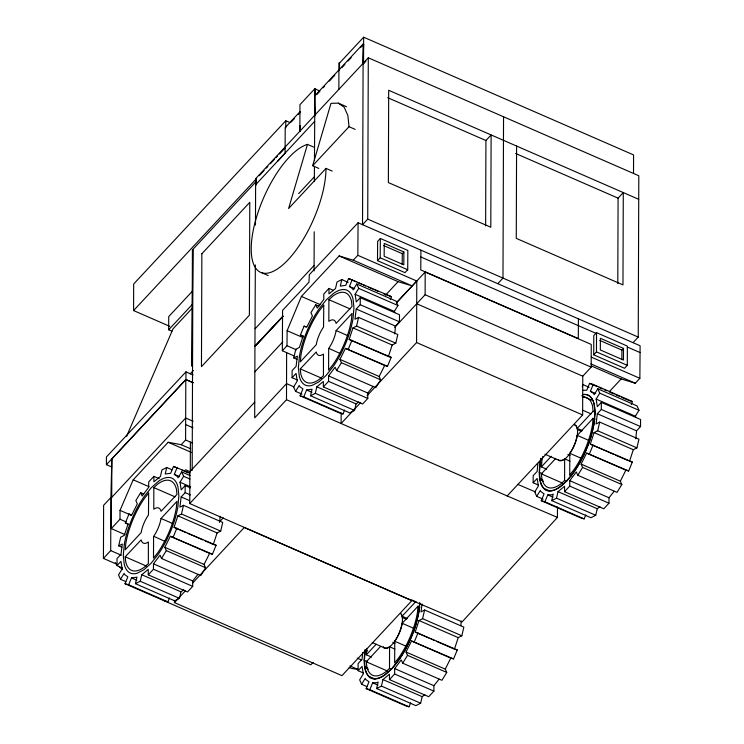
<?xml version="1.0" encoding="UTF-8"?>
<svg xmlns="http://www.w3.org/2000/svg" width="744" height="744" viewBox="0 0 744 744"><rect width="100%" height="100%" fill="white"/><g stroke="black" fill="none" stroke-linecap="round" stroke-linejoin="round"><path stroke-width="1.12" d="M117.161 564.398L103.435 558.409L103.621 505.306L110.893 497.504L111.86 458.909L185.805 379.542L193.245 382.788M111.721 466.981L106.411 464.656L106.439 456.937L185.972 371.861L193.049 374.957M103.435 558.409L110.707 550.606L110.893 497.504M124.964 534.583L111.275 528.603L111.377 497.745L185.665 418.016L193.115 421.262M111.721 497.448L111.86 458.909M122.304 567.932L116.994 565.617L117.022 558.549L121.021 554.252L122.286 544.022L118.687 545.864L121.867 547.249M111.275 528.603L119.998 519.238L120.026 510.365L133.195 479.806L168.163 442.271L181.22 444.698L190.697 448.827M169.716 326.318L133.576 310.564L133.669 284.022L285.78 120.761L290.03 122.611M198.053 574.256L192.715 580.943L192.696 586.365L187.497 591.945L148.261 574.833L148.279 569.383L141.751 574.721L140.235 581.25L135.445 583.696L174.682 600.808L179.471 598.362L180.987 591.833L183.796 589.825M148.261 574.833L153.459 569.253L153.478 563.831L160.034 555.164L161.513 558.474L200.75 575.586L205.558 567.719L204.079 564.408L164.843 547.305L170.357 536.294L212.412 554.215L216.104 545.268L174.068 527.347L177.872 515.834L181.471 513.992L183.489 505.325L222.716 522.428L220.708 531.104L217.099 532.937L213.296 544.459L216.104 545.268M153.571 536.424L153.497 558.084L157.747 552.764A48.853 19.065 -66.4 0 0 176.365 507.659L176.933 501.382L161.011 518.549A19.186 7.487 -66.4 0 1 153.701 536.266L165.242 541.511M153.813 487.59L153.794 509.203A19.186 7.487 -66.4 0 1 161.039 511.305L176.97 494.369L176.43 489.199A48.853 19.065 -66.4 0 0 157.988 483.86L153.813 487.59L175.026 496.843M159.207 478.662L153.906 476.355L153.887 481.796L160.425 476.458L161.932 469.938L166.721 467.492L172.022 469.808M171.883 331.182L168.683 329.787L168.73 316.6L192.175 291.443M254.746 402.095L189.86 471.743L189.748 503.567L411.888 600.603L341.952 675.654L174.431 602.603L174.44 600.287M183.489 505.325L179.881 507.157L181.145 496.927L185.144 492.64L185.172 485.562L190.473 487.878M181.22 444.698L185.591 440.002L185.805 379.542M106.411 464.656L185.944 379.589L185.972 371.861M190.399 442.103L190.297 471.836L185.488 469.734M192.185 470.366L192.956 249.314L256.262 181.369M192.501 583.203L244.358 527.384M283.018 316.079L254.941 346.211L254.69 417.858L286.561 383.644L293.917 386.852M254.941 346.211L255.332 264.929M255.471 225.079L255.638 178.7L368.289 57.79L638.798 175.761L638.24 337.079L633.042 342.659M255.638 178.7L256.206 178.951L256.178 184.996L255.611 184.754L314.591 121.458M293.964 355.892L282.329 350.731L282.571 310.35L308.993 282.19L309.346 274.694L358.078 222.754L640.11 345.746L639.868 378.305L635.255 383.225L621.175 378.938L591.61 366.048M285.761 127.856L285.78 120.761M189.748 503.567L286.505 399.705L286.617 352.684M297.386 380.007L292.085 377.701L292.113 370.624L296.112 366.336L297.377 356.106L293.768 357.948L296.949 359.333M300.437 131.483L299.869 131.232L299.962 104.69L314.814 88.741L319.52 90.963M314.07 270.918L314.201 231.803M314.377 181.248L314.433 166.386M314.452 160.63L314.796 108.14M314.656 113.59L314.712 95.976M314.814 88.741L315.177 115.655L314.61 115.404L314.796 109.759M315.251 95.195L315.27 89.113L315.121 95.139M373.144 386.341L367.796 393.018L367.778 398.44L362.588 404.02L323.352 386.908L323.37 381.467L316.832 386.806L315.326 393.325L310.527 395.771L349.764 412.883L354.553 410.437L356.069 403.918L358.878 401.909M323.352 386.908L328.55 381.337L328.569 375.915L335.126 367.238L336.604 370.549L375.832 387.661L380.649 379.803L379.17 376.492L339.934 359.38L345.449 348.378L387.494 366.299L391.186 357.353L349.15 339.431L352.954 327.909L356.562 326.067L358.571 317.4L397.808 334.512L395.799 343.179L392.19 345.021L388.387 356.543L391.186 357.353M328.662 348.499L328.588 370.168L332.828 364.848A48.853 19.065 -66.4 0 0 351.447 319.743L352.014 313.466L336.102 330.634A19.186 7.487 -66.4 0 1 328.783 348.341L340.324 353.586M328.904 299.674L328.829 321.334A19.186 7.487 -66.4 0 1 336.121 323.38L352.052 306.454L351.512 301.274A48.853 19.065 -66.4 0 0 333.07 295.935L328.904 299.674L350.108 308.918M333.238 290.281L328.988 288.43L328.969 293.88L335.507 288.542L337.023 282.013L341.812 279.567L348.173 282.348M338.855 89.392L338.939 62.849L339.506 63.091L339.487 70.187M341.161 413.199L341.124 423.522L360.775 402.439M363.37 672.995L358.069 670.679L358.097 663.601L362.077 659.333L362.7 652.46M358.571 317.4L354.972 319.241L356.237 309.011L360.236 304.724L360.254 297.647L399.491 314.759L399.463 321.827L395.464 326.123L394.757 333.963M363.026 63.445L363.091 43.998L363.658 44.249L363.026 63.445L363.593 63.696M363.546 63.742L363.639 37.2L633.581 154.919L633.516 173.389M365.89 61.231L363.658 63.621L363.091 63.37L362.533 224.697L367.722 219.117L368.289 57.79M439.127 679.151L433.91 685.689L433.892 691.13L428.693 696.71L389.456 679.598L389.475 674.176L382.928 679.57L381.421 686.089L376.631 688.535L415.859 705.647L420.648 703.201L422.164 696.672L424.898 694.691M380.686 646.341L366.281 661.788L366.811 666.884A48.853 19.065 -66.4 0 0 385.252 672.223L389.493 668.428L389.568 646.769L394.878 649.075M389.456 679.598L394.655 674.018L394.673 668.577L401.221 659.872L402.699 663.183L441.936 680.295L446.744 672.437L445.265 669.126L406.029 652.014L411.534 640.984L453.57 658.905L457.262 649.958L415.208 632.037L418.993 620.524L422.592 618.683L424.601 610.015L463.838 627.127L461.829 635.794L458.22 637.636L454.445 649.149L436.421 641.291M418.016 606.183L402.086 623.444A19.186 7.487 -66.4 0 1 394.776 641.161L394.636 662.895L398.821 657.668A48.853 19.065 -66.4 0 0 417.431 612.554L418.016 606.183L420.137 607.104M367.062 395.687L416.575 342.538L416.789 281.027L357.836 255.313L358.078 222.754M394.701 327.379L425.112 294.736L425.196 272.006L591.257 344.426L591.173 367.155L582.766 376.176L582.636 414.957L507.185 495.941L286.505 399.705M485.627 225.906L485.925 140.523L491.114 134.943L490.798 227.245L388.368 182.578L388.684 90.275L638.724 199.308M503.549 116.78L502.981 278.098L497.783 283.678M516.587 146.057L516.271 238.359L622.961 284.887L623.286 192.584L618.087 198.155L617.79 283.538M538.461 485.069L533.16 482.763L533.178 475.686L537.168 471.408L537.893 463.391M411.888 600.436L462.136 621.891L557.433 517.396L557.47 507.073M614.209 491.235L608.992 497.764L608.973 503.214L603.775 508.784L564.547 491.682L564.566 486.26L558.019 491.644L556.503 498.173L551.713 500.61L590.95 517.722L595.739 515.276L597.255 508.756L599.99 506.776M555.768 458.416L541.372 473.872L541.902 478.969A48.853 19.065 -66.4 0 0 560.344 484.307L564.584 480.512L564.659 458.843L569.96 461.159M564.547 491.682L569.737 486.102L569.755 480.661L576.302 471.956L577.781 475.267L617.018 492.379L621.826 484.521L620.347 481.21L581.12 464.098L586.616 453.068L628.652 470.989L632.344 462.043L590.299 444.122L594.075 432.608L597.683 430.767L599.692 422.099L638.929 439.211L636.911 447.879L633.311 449.72L629.536 461.224L632.344 462.043M571.848 475.9L569.727 474.979L569.802 453.31A19.186 7.487 -66.4 0 0 577.167 435.528L593.098 418.258L595.219 419.188M593.721 354.823L593.796 335.6L596.539 332.652L627.369 346.099L627.304 365.332L624.56 368.271L593.721 354.823L596.465 351.884L596.539 332.652M599.692 422.099L596.084 423.941L597.32 413.729L601.31 409.451L601.329 402.383L640.565 419.486L640.538 426.563L636.557 430.841L635.832 438.858M621.891 359.622L621.928 350.089L623.5 348.397L600.38 338.306L600.334 349.959L623.463 360.04L623.5 348.397M282.329 350.731L287.007 345.737L287.119 330.689L301.413 296.438L339.143 255.945L353.242 260.205L357.836 255.313M377.496 260.66L377.636 241.354L380.351 238.471L407.842 250.458L407.703 269.765L404.987 272.657L377.496 260.66L380.203 257.777L380.351 238.471M402.197 264.408L402.281 253.685L403.89 251.965L384.248 243.4L384.155 256.271L403.797 264.836L403.89 251.965M420.918 250.161L420.769 269.914L578.293 338.604L578.432 318.851M299.869 131.232L300.055 125.587M219.666 521.879L220.178 516.28M365.351 649.512L364.365 660.319L365.276 669.089A51.81 20.218 -66.4 0 0 384.834 674.752L392.023 668.317L399.221 659.314A51.81 20.218 -66.4 0 0 416.156 623.574L418.965 611.466L419.765 602.714M371.6 657.11L366.299 654.794L366.876 648.424M422.025 603.942L421.002 611.856L424.601 610.015M460.843 625.63L461.261 621.045M546.691 469.194L541.39 466.879L541.967 460.499A48.853 19.065 -66.4 0 1 542.739 456.463M593.098 418.258L592.522 424.638A48.853 19.065 -66.4 0 1 573.903 469.743L569.727 474.979M419.718 603.086L418.909 611.81A51.922 20.255 -66.4 0 1 384.629 675.124A51.922 20.255 -66.4 0 1 365.23 649.596M118.687 545.864L120.695 537.196L124.304 535.355L128.108 523.832L125.299 523.023L128.991 514.076L131.809 514.894L137.324 503.883L135.845 500.573L140.653 492.714L143.834 494.1M135.445 583.696L136.961 577.167L131.493 577.911L128.666 584.765L125.001 583.715L127.847 576.823L124.667 574.582L124.118 573.364L120.5 579.278L125.801 581.594M166.721 467.492L165.215 474.012L170.674 473.277L173.51 466.414L189.887 473.026M293.768 357.948L295.777 349.271L299.386 347.439L303.189 335.916L300.39 335.107L304.082 326.16L306.891 326.969L312.415 315.968L310.936 312.657L315.744 304.789L318.925 306.184M310.527 395.771L312.043 389.252L306.575 389.996L303.747 396.85L300.092 395.789L302.929 388.907L299.748 386.666L299.209 385.448L295.591 391.363L301.952 394.134M341.812 279.567L340.296 286.096L345.765 285.352L348.592 278.498L391.483 296.661L390.265 299.618M376.631 688.535L378.138 682.016L376.817 682.685L372.66 682.806L369.815 689.688L366.16 688.628L368.996 681.774L365.732 679.477L365.239 678.37L361.621 684.275L366.922 686.591M551.713 500.61L553.229 494.09L551.909 494.769L547.751 494.89L544.906 501.772L541.251 500.712L544.078 493.858L540.823 491.561L540.33 490.445L536.703 496.36L543.074 499.131M582.273 386.703L582.775 384.527L589.136 387.298M313.633 147.07L307.467 144.383L288.616 208.515L326.002 168.395L332.177 171.083M318.832 168.423L312.657 165.726L330.987 103.342L338.343 103.137L346.574 106.727M190.148 475.602L181.666 471.901L178.048 477.815L177.509 476.606L174.319 474.356L177.165 467.474M173.175 537.112L176.867 528.166M164.238 600.817L167.893 601.877L169.511 597.962M394.832 312.517L394.339 311.411L397.956 305.496L395.985 301.097L356.757 283.985L353.14 289.9L352.591 288.681L349.41 286.44L352.247 279.558M348.266 349.187L351.959 340.241M300.092 395.789L339.329 412.901L342.984 413.962L344.602 410.037M414.334 641.802L418.026 632.856M366.16 688.628L405.396 705.74L409.051 706.8L410.679 702.866M631.256 404.476L632.474 401.537L593.238 384.425L589.583 383.365L586.737 390.256L582.58 390.377M635.906 417.421L635.357 416.203L638.984 410.288L637.013 405.889L597.785 388.777L594.158 394.692L593.666 393.576L590.411 391.288L593.238 384.425M589.425 453.877L593.117 444.931M541.251 500.712L580.487 517.824L584.142 518.884L585.761 514.95M126.508 436.514L173.054 328.802L192.612 307.811M212.412 554.215L209.594 553.406L204.079 564.408M387.494 366.299L384.685 365.481L379.17 376.492M453.57 658.905L450.762 658.096L445.265 669.126M628.652 470.989L625.853 470.18L620.347 481.21M185.172 485.562L181.192 489.84L180.011 482.214L183.629 476.309L181.666 471.901M161.513 558.474L166.321 550.616L164.843 547.305M360.254 297.647L356.274 301.924L355.102 294.298L358.72 288.384L356.757 283.985M336.604 370.549L341.412 362.691L339.934 359.38M402.699 663.183L407.507 655.325L406.029 652.014M601.329 402.383L597.33 406.67L596.13 399.091L599.748 393.176L597.785 388.777M577.781 475.267L582.599 467.409L581.12 464.098M569.802 453.31L581.464 458.397M277.493 161.495L285.101 153.106L285.194 127.605L299.934 111.786M339.506 63.091L363.639 37.2M314.796 95.837L363.091 43.998M291.192 122.025L294.289 118.696M298.177 114.53L300.502 112.037M316.805 94.535L319.939 91.177M323.063 87.82L324.626 86.137M329.322 81.105L334.791 75.228M341.822 67.685L344.937 64.347M348.043 60.999L351.159 57.66M360.496 47.635L363.658 44.249M133.576 310.564L256.196 178.96M259.303 175.621L264.101 170.478M266.287 168.125L267.84 166.461M270.416 163.689L274.369 159.458M275.95 157.756L277.531 156.063M279.484 153.962L284.915 148.14M312.657 165.726L349.02 126.703L347.848 115.441L344.193 107.257L338.343 103.137M168.683 329.787L192.315 304.426M298.669 193.635L314.396 176.756M190.194 373.879L193.356 370.484M255.108 328.755L314.089 265.459M255.053 346.258L283.036 316.219M153.906 476.355L148.707 481.935L148.688 487.357L142.132 496.025L140.653 492.714M328.988 288.43L323.798 294.01L323.779 299.432L317.223 308.1L315.744 304.789M254.857 371.842L282.841 341.803M116.994 565.617L120.984 561.348L122.156 568.965L118.538 574.88L120.5 579.278M125.206 556.81L141.137 539.884A19.186 7.487 -66.4 0 0 148.372 541.976L148.354 563.589L144.178 567.328A48.853 19.065 -66.4 0 1 125.745 561.99L125.206 556.81L146.41 566.063M292.085 377.701L296.066 373.423L297.247 381.049L293.62 386.964L295.591 391.363M300.288 368.894L316.219 351.968A19.186 7.487 -66.4 0 0 323.463 354.06L323.445 375.673L319.269 379.403A48.853 19.065 -66.4 0 1 300.827 374.074L300.288 368.894L321.501 378.138M385.522 295.154L398.096 281.66L412.204 285.919L353.223 260.195M396.45 302.864L425.196 272.006M219.331 522.083L223.256 517.861M174.431 602.603L185.433 590.792M313.103 662.355L310.843 664.783L125.001 583.715M609.383 391.595L621.175 378.938M366.299 654.794L376.148 644.23M407.414 618.58L402.104 616.199L415.757 601.626M541.39 466.879L551.239 456.305M582.506 430.655L577.205 428.349L593.117 411.265L592.587 406.168A48.853 19.065 -66.4 0 0 582.747 397.184M358.069 670.679L362.068 666.391L363.277 673.962L359.659 679.876L361.621 684.275M533.16 482.763L537.159 478.466L538.358 486.046L534.741 491.961L536.703 496.36M254.941 346.332L282.925 316.498M396.459 302.696L416.789 281.027M564.659 458.843L564.538 458.955A19.186 7.487 -66.4 0 1 559.934 460.285M389.568 646.769L389.447 646.88A19.186 7.487 -66.4 0 1 383.225 647.057M391.483 296.661L383.588 293.759M628.82 400.477L631.563 401.276M455.384 649.419L457.262 649.958M517.703 484.353L535.503 491.951M507.185 495.941L557.433 517.396M387.717 97.697L485.925 140.523M515.62 153.469L618.087 198.155M349.02 126.703L355.195 129.391M367.722 219.117L638.24 337.079M420.872 256.978L596.465 333.554M627.294 347.002L640.054 352.572M383.672 245.567L402.281 253.685M599.85 340.464L621.928 350.089M596.465 351.884L627.304 365.332M380.203 257.777L407.703 269.765M591.294 357.129L639.868 378.305M590.903 363.89L635.255 383.225M339.143 255.945L398.096 281.66M425.112 294.736L591.173 367.155M416.714 303.757L582.766 376.176M589.583 383.365L597.004 386.601M599.125 387.531L602.305 388.917M604.426 389.847L606.546 390.767M609.727 392.153L613.967 394.004M616.088 394.934L619.268 396.32M621.398 397.24L627.759 400.012M348.592 278.498L356.013 281.734M358.134 282.655L361.314 284.05M363.444 284.971L365.564 285.891M368.745 287.286L372.986 289.128M375.106 290.058L378.287 291.443M599.748 393.176L638.984 410.288M358.72 288.384L397.956 305.496M590.411 391.288L595.712 393.595M349.41 286.44L354.711 288.756M596.13 399.091L635.357 416.203M355.102 294.298L394.339 311.411M581.771 395.808L592.373 400.43M601.31 409.451L640.538 426.563M360.236 304.724L399.463 321.827M593.117 411.265L595.237 412.195M597.32 413.729L636.557 430.841M356.237 309.011L395.464 326.123M582.626 410.177L591.108 413.878M262.055 272.871L268.231 275.568M416.575 342.538L582.636 414.957M301.413 296.438L320.366 304.705M597.683 430.767L636.911 447.879M356.562 326.067L395.799 343.179M594.075 432.608L633.311 449.72M352.954 327.909L392.19 345.021M577.251 429.53L581.492 431.381M577.186 435.342L588.848 440.429M336.102 330.55L347.774 335.637M590.299 444.122L613.623 454.296M615.744 455.216L628.475 460.769M349.15 339.431L387.326 356.078M304.082 326.16L306.203 327.081M586.616 453.068L625.853 470.18M345.449 348.378L384.685 365.481M300.39 335.107L303.571 336.493M287.119 330.689L302.92 337.571M567.904 454.426L570.025 455.347M582.599 467.409L621.826 484.521M341.412 362.691L380.649 379.803M544.924 454.221L559.786 460.703M287.007 345.737L296.484 349.866M539.465 461.661L541.586 462.591M569.755 480.661L608.992 497.764M328.569 375.915L367.796 393.018M564.584 480.512L566.705 481.433M539.288 472.338L542.469 473.723M569.737 486.102L608.973 503.214M541.372 473.872L562.576 483.126M328.55 381.337L367.778 398.44M539.539 478.457L542.729 479.852M539.279 479.396L543.52 481.238M558.019 491.644L597.255 508.756M316.832 386.806L356.069 403.918M544.72 488.817L548.96 490.668M556.503 498.173L595.739 515.276M315.326 393.325L354.553 410.437M547.751 494.89L553.052 497.197M306.575 389.996L311.885 392.302M544.906 501.772L584.142 518.884M303.747 396.85L342.984 413.962M185.647 424.573L193.012 427.791M185.591 440.002L192.278 442.922M168.163 442.271L191.338 452.38M173.51 466.414L176.691 467.799M181.992 470.115L188.353 472.886M183.629 476.309L189.999 479.08M174.319 474.356L179.62 476.671M180.011 482.214L190.613 486.846M185.144 492.64L190.445 494.955M181.145 496.927L189.627 500.628M411.785 599.952L416.026 601.803M244.358 527.543L411.888 600.603M133.195 479.806L148.995 486.697M422.592 618.683L461.829 635.794M181.471 513.992L220.708 531.104M418.993 620.524L458.22 637.636M177.872 515.834L217.099 532.937M402.169 617.455L406.41 619.296M402.104 623.258L413.766 628.345M161.02 518.466L172.682 523.553M415.208 632.037L429 638.045M431.12 638.975L434.301 640.361M174.068 527.347L185.73 532.434M187.851 533.364L202.694 539.837M204.814 540.758L213.296 544.459M128.991 514.076L131.111 515.006M120.026 510.365L131.614 515.425M411.534 640.984L450.762 658.096M170.357 536.294L209.594 553.406M119.998 519.238L126.322 522M125.299 523.023L128.48 524.408M394.72 641.235L406.382 646.322M392.813 642.342L394.943 643.272M407.507 655.325L446.744 672.437M166.321 550.616L205.558 567.719M372.288 642.584L385.048 648.145M365.434 650.042L367.555 650.972M394.673 668.577L433.91 685.689M153.478 563.831L192.715 580.943M389.493 668.428L391.614 669.349M364.197 660.254L367.378 661.639M394.655 674.018L433.892 691.13M366.281 661.788L387.494 671.042M110.707 550.606L121.337 555.247M153.459 569.253L192.696 586.365M357.26 658.124L361.491 659.975M364.458 666.382L367.638 667.768M365.248 667.777L368.429 669.163M382.928 679.57L422.164 696.672M141.751 574.721L180.987 591.833M349.987 665.936L358.459 669.628M368.578 676.277L374.939 679.049M381.421 686.089L420.648 703.201M140.235 581.25L179.471 598.362M372.66 682.806L377.961 685.122M131.493 577.911L136.794 580.227M369.815 689.688L409.051 706.8M128.666 584.765L167.893 601.877M185.944 379.589L193.022 382.686M577.205 428.349L576.182 426.005A19.186 7.487 -66.4 0 0 574.554 424.861A19.4 7.57 -66.4 0 1 573.475 447.163A19.4 7.57 -66.4 0 1 558.139 459.55M401.072 613.977A19.074 7.44 -66.4 0 1 397.408 636.911A19.074 7.44 -66.4 0 1 383.411 647.048M401.09 613.921A19.186 7.487 -66.4 0 1 402.104 616.199M357.771 669.182A27.761 17.14 43 0 1 349.15 667.563M122.574 569.662A30.485 18.814 43 0 1 119.105 566.714M116.696 564.296A30.485 18.814 43 0 1 115.19 562.585M582.487 394.599A51.81 20.218 -66.4 0 1 594.121 403.964L595.033 412.743L594.056 423.55L591.248 435.659A51.81 20.218 -66.4 0 1 574.312 471.389L567.114 480.401L559.925 486.827A51.81 20.218 -66.4 0 1 540.367 481.173L539.456 472.394L540.432 461.587A51.81 20.218 -66.4 0 1 541.028 458.397M582.515 394.683A51.922 20.255 -66.4 0 1 595.005 413.032L594 423.885A51.922 20.255 -66.4 0 1 558.772 487.85A51.922 20.255 -66.4 0 1 540.916 458.462M326.002 168.395A69.694 27.193 -66.4 0 1 281.948 265.599A69.694 27.193 -66.4 0 1 253.546 228.817A69.694 27.193 -66.4 0 1 307.467 144.383M148.67 493.105L148.465 514.922A19.186 7.487 -66.4 0 0 141.155 532.639L125.234 549.797L125.81 543.529A48.853 19.065 -66.4 0 1 144.42 498.415L148.67 493.105M192.417 250.012L192.008 366.318L192.789 249.612L192.417 250.012M201.857 253.769L201.457 366.662L249.389 315.224L249.779 202.331L201.857 253.769M323.761 305.18L323.556 326.997A19.186 7.487 -66.4 0 0 316.247 344.714L300.325 361.882L300.892 355.604A48.853 19.065 -66.4 0 1 319.511 310.499L323.761 305.18M124.276 544.608L123.299 555.415L124.211 564.194A51.81 20.218 -66.4 0 0 137.073 573.271L143.769 569.858L150.948 563.422L158.147 554.41A51.81 20.218 -66.4 0 0 177.89 506.571L178.876 495.764L177.965 486.995A51.81 20.218 -66.4 0 0 158.407 481.331L151.218 487.766L144.02 496.769A51.81 20.218 -66.4 0 0 124.276 544.608M299.367 356.692L298.381 367.499L299.293 376.278A51.81 20.218 -66.4 0 0 312.164 385.346L318.851 381.932L326.039 375.506L333.238 366.494A51.81 20.218 -66.4 0 0 352.982 318.655L353.958 307.849L353.047 299.069A51.81 20.218 -66.4 0 0 333.489 293.415L326.3 299.841L319.111 308.853A51.81 20.218 -66.4 0 0 299.367 356.692"/></g></svg>
